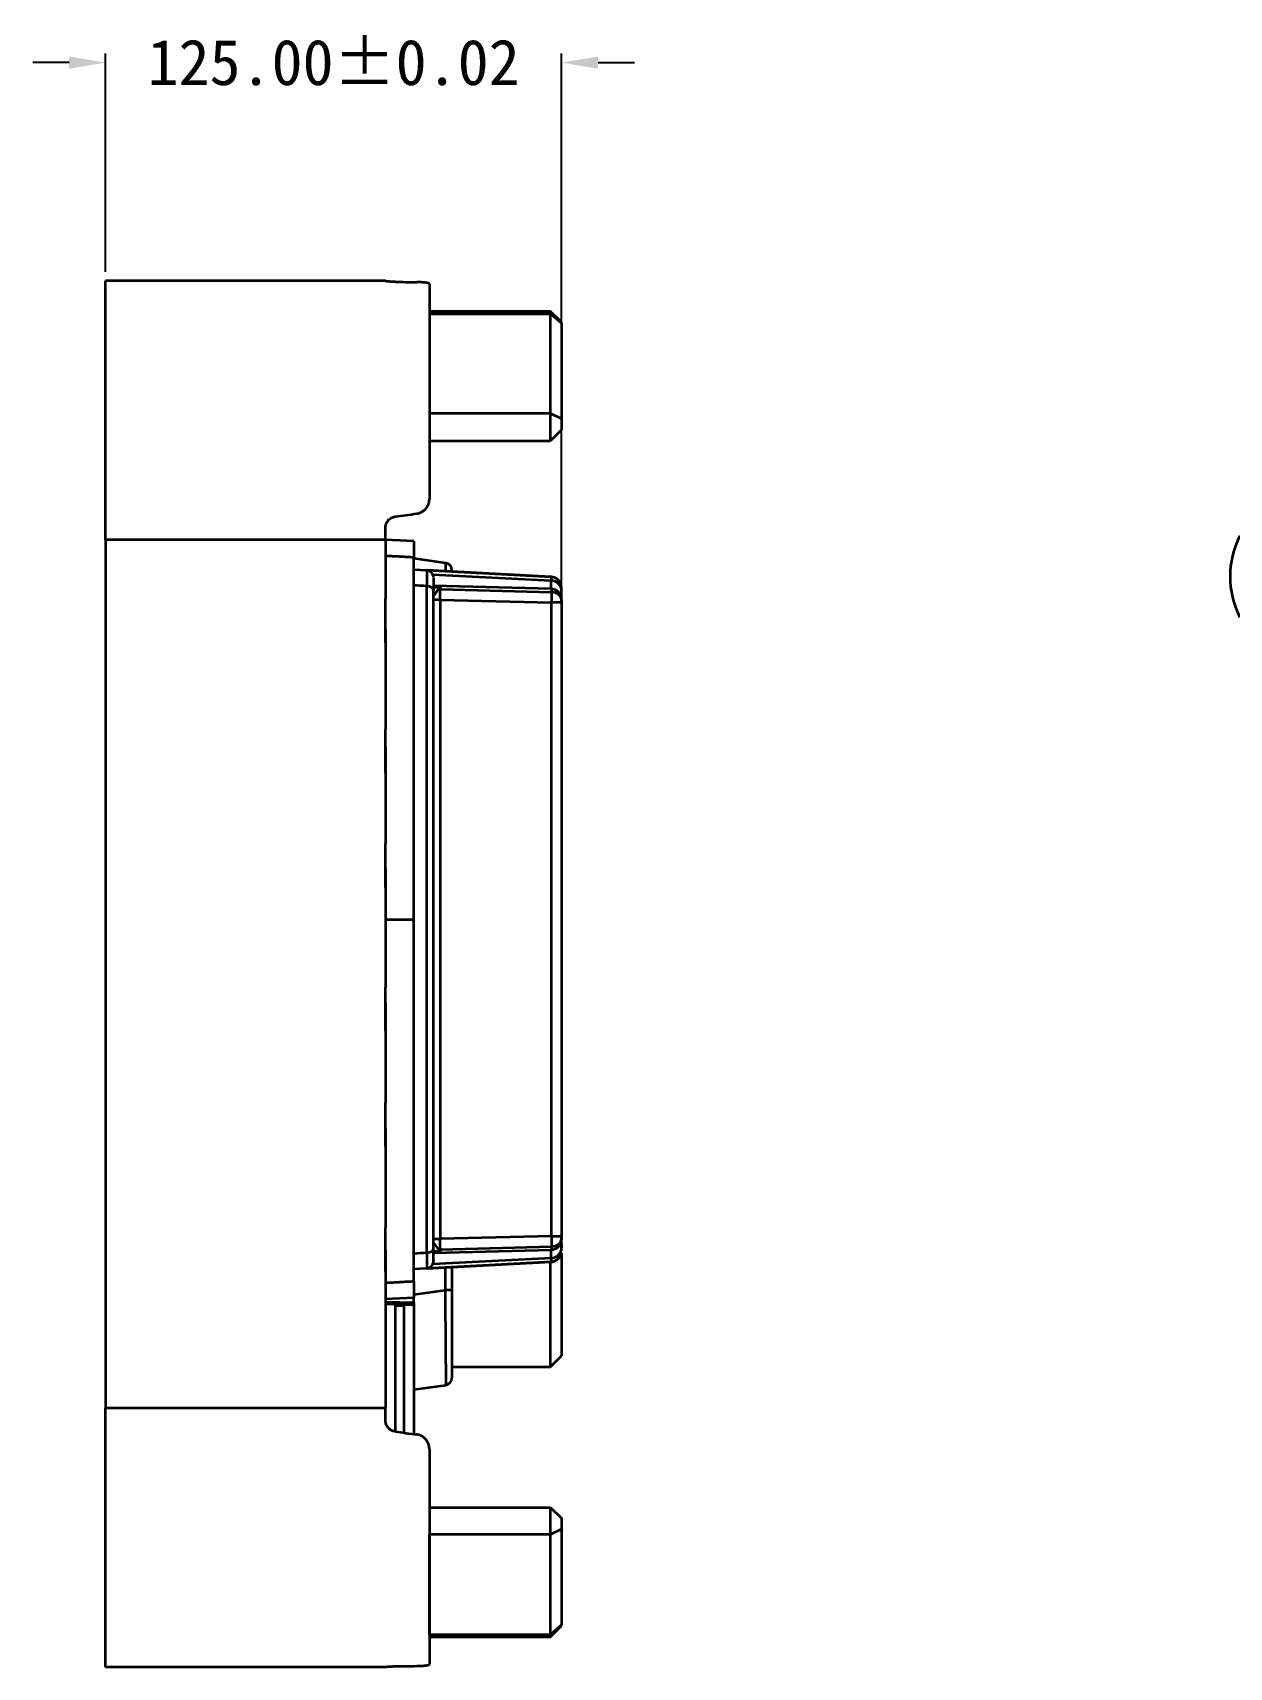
# Model space of a CAD drawing. Header units: millimetres. Extents: x 256 to 2096, y 1004 to 2403.
# Drawn here: x 1112.4 to 1440.5, y 1950.1 to 2398.1 of the extents above; entities that cross this region are included whole.
import ezdxf

# ---------------------------------------------------------------- set-up
doc = ezdxf.new("R2010")
doc.units = ezdxf.units.MM
doc.layers.add('1', color=7, linetype='Continuous', true_color=0xffffff)
doc.layers.add('8', color=7, linetype='Continuous', true_color=0xffffff)
doc.layers.add('dim', color=82, linetype='Continuous', lineweight=9)
doc.dimstyles.get("Standard").update_dxf_attribs({"dimscale": 5, "dimtxt": 0.18, "dimasz": 0.18, "dimexe": 0.18, "dimexo": 0.0625, "dimgap": 0.09, "dimtad": 0, "dimtoh": 1, "dimzin": 0, "dimdsep": 46, "dimtxsty": 'Standard', "dimcen": 0.09, "dimadec": 0, "dimazin": 0, "dimtfac": 1, "dimtofl": 0, "dimtmove": 0, "dimatfit": 3, "dimfxl": 0, "dimtolj": 1, "dimtzin": 0, "dimarcsym": 0})

# ---------------------------------------------------------------- blocks, each defined once
blk = doc.blocks.new('*D4')
at = {"layer": 'Defpoints', "color": 0, "lineweight": 18, "transparency": 16777216}
for p in [(1257.4, 2389.9), (1132.4, 2330.09), (1257.4, 2241.89)]:
    blk.add_point(p, dxfattribs=at)
at = {"layer": 'dim', "color": 0, "lineweight": -2, "transparency": 16777216}
for p, q in [((1132.4, 2332.59), (1132.4, 2392.4)), ((1257.4, 2244.39), (1257.4, 2392.4)), ((1122.4, 2389.9), (1112.4, 2389.9)), ((1267.4, 2389.9), (1277.4, 2389.9))]:
    blk.add_line(p, q, dxfattribs=at)
at = {"layer": 'dim', "color": 0, "lineweight": 18, "transparency": 16777216}
for points in [[(1122.4, 2391.57), (1122.4, 2388.23), (1132.4, 2389.9)], [(1267.4, 2391.57), (1267.4, 2388.23), (1257.4, 2389.9)]]:
    blk.add_solid(points, dxfattribs=at)
at = {"layer": 'dim', "color": 0, "lineweight": 18, "transparency": 16777216, "insert": (1194.9, 2389.9), "char_height": 12.5, "attachment_point": 5}
blk.add_mtext('\\A1;125.00\\M+5A1C00.02', dxfattribs=at)

msp = doc.modelspace()

# ---------------------------------------------------------------- linework, layer by layer
at = {"layer": '1', "color": 7, "linetype": 'Continuous', "lineweight": 35}
for p, q in [((1209.159, 2330.094), (1132.399, 2330.094)), ((1132.399, 2259.094), (1132.399, 2330.094)), ((1209.159, 2330.012), (1209.159, 2330.094)), ((1221.159, 2329.21), (1221.159, 2270.257)), ((1209.159, 2259.094), (1209.159, 2262.486)), ((1132.399, 2259.094), (1132.399, 2021.094)), ((1209.159, 2259.094), (1132.399, 2259.094)), ((1216.898, 2258.706), (1209.159, 2259.111)), ((1209.159, 2259.094), (1209.159, 2243.003)), ((1216.898, 2258.706), (1216.898, 2254.363)), ((1216.898, 2155.094), (1216.898, 2254.363)), ((1225.628, 2252.729), (1216.898, 2253.956)), ((1216.898, 2250.934), (1220.42, 2250.75)), ((1220.42, 2250.75), (1254.542, 2248.961)), ((1254.542, 2248.961), (1220.42, 2250.75)), ((1222.118, 2249.63), (1254.542, 2247.931)), ((1220.42, 2155.094), (1220.42, 2246.444)), ((1254.542, 2245.7), (1222.325, 2246.541)), ((1222.325, 2155.094), (1222.325, 2245.298)), ((1224.176, 2245.576), (1254.622, 2244.782)), ((1254.542, 2245.7), (1254.542, 2247.931)), ((1257.399, 2242.845), (1257.399, 2245.074)), ((1257.399, 2243.968), (1257.399, 2245.074)), ((1209.059, 2243.003), (1209.059, 2231.003)), ((1209.159, 2243.003), (1209.059, 2243.003)), ((1209.059, 2242.677), (1209.159, 2242.677)), ((1209.159, 2242.677), (1209.159, 2243.003)), ((1209.159, 2234.659), (1209.159, 2242.677)), ((1224.159, 2242.688), (1222.325, 2242.688)), ((1224.159, 2242.688), (1254.647, 2241.893)), ((1224.159, 2242.688), (1224.159, 2067.499)), ((1257.399, 2241.893), (1254.647, 2241.893)), ((1254.647, 2068.294), (1254.647, 2241.893)), ((1257.399, 2241.893), (1257.399, 2068.294)), ((1257.399, 2241.893), (1257.399, 2068.294)), ((1209.059, 2234.653), (1209.159, 2234.659)), ((1209.159, 2234.659), (1209.159, 2231.003)), ((1209.159, 2231.003), (1209.059, 2231.003)), ((1209.159, 2231.003), (1209.159, 2207.251)), ((1209.159, 2207.251), (1209.059, 2207.251)), ((1209.059, 2207.251), (1209.059, 2195.251)), ((1209.059, 2206.926), (1209.159, 2206.926)), ((1209.159, 2206.926), (1209.159, 2207.251)), ((1209.159, 2202.338), (1209.159, 2206.926)), ((1209.059, 2202.332), (1209.159, 2202.338)), ((1209.159, 2202.338), (1209.159, 2199.452)), ((1209.159, 2195.251), (1209.059, 2195.251)), ((1209.159, 2199.452), (1209.159, 2195.251)), ((1209.159, 2195.251), (1209.159, 2175.843)), ((1209.159, 2175.843), (1209.059, 2175.843)), ((1209.059, 2175.843), (1209.059, 2163.843)), ((1209.059, 2175.518), (1209.159, 2175.518)), ((1209.159, 2175.518), (1209.159, 2175.843)), ((1209.159, 2169.121), (1209.159, 2175.518)), ((1209.159, 2169.121), (1209.059, 2169.102)), ((1209.159, 2169.121), (1209.159, 2168.685)), ((1209.159, 2168.685), (1209.159, 2163.843)), ((1209.159, 2163.843), (1209.059, 2163.843)), ((1209.159, 2163.843), (1209.159, 2136.49)), ((1209.159, 2155.094), (1216.898, 2155.094)), ((1216.898, 2055.824), (1216.898, 2155.094)), ((1220.42, 2063.743), (1220.42, 2155.094)), ((1222.325, 2064.889), (1222.325, 2155.094)), ((1209.159, 2136.49), (1209.059, 2136.49)), ((1209.059, 2136.49), (1209.059, 2124.49)), ((1209.059, 2136.164), (1209.159, 2136.164)), ((1209.159, 2136.164), (1209.159, 2136.49)), ((1209.159, 2132.265), (1209.159, 2136.164)), ((1209.159, 2132.24), (1209.159, 2124.49)), ((1209.159, 2124.49), (1209.059, 2124.49)), ((1209.159, 2124.49), (1209.159, 2104.892)), ((1209.059, 2104.892), (1209.059, 2092.892)), ((1209.159, 2104.892), (1209.059, 2104.892)), ((1209.059, 2104.567), (1209.159, 2104.567)), ((1209.159, 2104.567), (1209.159, 2104.892)), ((1209.159, 2097.74), (1209.159, 2104.567)), ((1209.159, 2097.673), (1209.159, 2092.892)), ((1209.159, 2092.892), (1209.059, 2092.892)), ((1209.159, 2092.892), (1209.159, 2070.55)), ((1209.159, 2070.55), (1209.059, 2070.55)), ((1209.059, 2070.55), (1209.059, 2058.55)), ((1209.059, 2070.225), (1209.159, 2070.225)), ((1209.159, 2070.225), (1209.159, 2070.55)), ((1209.159, 2064.579), (1209.159, 2070.225)), ((1222.325, 2067.499), (1224.159, 2067.499)), ((1254.647, 2068.294), (1224.159, 2067.499)), ((1224.176, 2064.611), (1254.622, 2065.405)), ((1254.647, 2068.294), (1257.399, 2068.294)), ((1257.399, 2065.113), (1257.399, 2067.342)), ((1257.399, 2066.219), (1257.399, 2065.113)), ((1209.159, 2064.579), (1209.064, 2064.572)), ((1209.159, 2064.579), (1209.159, 2060.162)), ((1254.542, 2061.226), (1220.42, 2059.438)), ((1220.42, 2059.438), (1254.542, 2061.226)), ((1254.542, 2062.256), (1222.118, 2060.557)), ((1222.295, 2063.646), (1254.542, 2064.487)), ((1254.542, 2062.256), (1254.542, 2064.487)), ((1209.159, 2058.55), (1209.059, 2058.55)), ((1209.159, 2060.162), (1209.159, 2058.55)), ((1209.159, 2058.55), (1209.159, 2021.094)), ((1220.42, 2059.438), (1216.898, 2059.253)), ((1225.454, 2059.702), (1225.454, 2053.498)), ((1227.35, 2059.801), (1227.35, 2053.498)), ((1227.35, 2059.801), (1227.35, 2053.498)), ((1216.898, 2055.824), (1216.898, 2051.482)), ((1216.898, 2052.296), (1225.454, 2053.498)), ((1227.35, 2053.498), (1225.454, 2053.498)), ((1209.159, 2051.076), (1216.898, 2051.482)), ((1216.898, 2049.987), (1209.159, 2050.179)), ((1209.159, 2049.674), (1211.898, 2049.603)), ((1214.159, 2049.543), (1211.898, 2049.603)), ((1211.898, 2049.214), (1211.898, 2049.603)), ((1211.898, 2014.709), (1211.898, 2049.214)), ((1214.159, 2049.543), (1216.898, 2049.472)), ((1214.159, 2049.543), (1214.159, 2049.329)), ((1214.159, 2049.329), (1214.159, 2014.391)), ((1216.898, 2049.987), (1216.898, 2051.482)), ((1216.898, 2049.472), (1216.898, 2014.006)), ((1216.898, 2049.472), (1216.898, 2014.006)), ((1216.898, 2026.232), (1225.628, 2027.459)), ((1132.399, 1950.094), (1132.399, 2021.094)), ((1209.159, 2021.094), (1132.399, 2021.094)), ((1209.159, 2017.701), (1209.159, 2021.094)), ((1221.159, 2009.93), (1221.159, 1950.977)), ((1209.159, 1950.094), (1132.399, 1950.094)), ((1209.159, 1950.094), (1209.159, 1950.175))]:
    msp.add_line(p, q, dxfattribs=at)
for centre, radius, start, end in [((1220.315, 2248.742), 2.01, 0, 87), ((1225.35, 2250.748), 2, 0, 82), ((1254.384, 2245.95), 3.015, 82.39994, 87.00006), ((1254.384, 2245.95), 3.015, 26.42898, 38.82106), ((1254.384, 2245.95), 3.015, 10.48487, 13.07177), ((1220.315, 2061.445), 2.01, 273, 0), ((1254.384, 2064.237), 3.015, 272.99994, 286.45641), ((1254.384, 2064.237), 3.015, 338.52594, 349.49609), ((1225.35, 2029.439), 2, 278, 0)]:
    msp.add_arc(centre, radius, start, end, dxfattribs=at)
for centre, major_axis, ratio, start_param, end_param in [((1220.315, 2245.298), (2.01, 0), 0.5709982, 0, 1.5184364), ((1254.384, 2245.075), (3.015, 0), 0.9486833, 0, 1.5184376), ((1254.384, 2242.844), (-3.015, 0), 0.9486833, 3.1415966, 4.6600291), ((1254.384, 2242.615), (3.015, 0), 0.7207592, 5.9443754, 7.7749256), ((1254.384, 2067.343), (3.015, 0), 0.9486833, 4.7647489, 6.2831814), ((1254.384, 2067.572), (3.015, 0), 0.7207592, 4.791445, 6.6219893), ((1220.315, 2064.889), (-2.01, 0), 0.5709982, 1.6231562, 3.1415927), ((1254.384, 2065.112), (-3.015, 0), 0.9486833, 1.6231551, 3.1415925)]:
    msp.add_ellipse(centre, major_axis=major_axis, ratio=ratio, start_param=start_param, end_param=end_param, dxfattribs=at)
for points, knots in [([(1211.742, 2329.808), (1211.563, 2329.81), (1211.389, 2329.814), (1211.135, 2329.821), (1211.052, 2329.824), (1210.928, 2329.829), (1210.888, 2329.83), (1210.807, 2329.834), (1210.766, 2329.835), (1210.569, 2329.845), (1210.42, 2329.853), (1210.212, 2329.866), (1210.145, 2329.871), (1210.048, 2329.878), (1210.016, 2329.881), (1209.954, 2329.886), (1209.924, 2329.888), (1209.777, 2329.901), (1209.673, 2329.912), (1209.536, 2329.928), (1209.494, 2329.933), (1209.435, 2329.941), (1209.417, 2329.944), (1209.381, 2329.949), (1209.365, 2329.952), (1209.287, 2329.965), (1209.239, 2329.975), (1209.191, 2329.99), (1209.179, 2329.994), (1209.167, 2330.001), (1209.164, 2330.004), (1209.16, 2330.008), (1209.159, 2330.01), (1209.159, 2330.012)], [0, 0, 0, 0, 0.125, 0.125, 0.1875, 0.1875, 0.21875, 0.21875, 0.25, 0.25, 0.375, 0.375, 0.4375, 0.4375, 0.46875, 0.46875, 0.5, 0.5, 0.625, 0.625, 0.6875, 0.6875, 0.71875, 0.71875, 0.75, 0.75, 0.875, 0.875, 0.9375, 0.9375, 0.96875, 0.96875, 1, 1, 1, 1]), ([(1221.159, 2329.21), (1221.159, 2329.229), (1221.148, 2329.267), (1221.101, 2329.32), (1221.049, 2329.353), (1221.002, 2329.378), (1220.977, 2329.39), (1220.949, 2329.402), (1220.929, 2329.41), (1220.919, 2329.414), (1220.867, 2329.434), (1220.774, 2329.464), (1220.607, 2329.505), (1220.477, 2329.53), (1220.373, 2329.548), (1220.337, 2329.554), (1220.281, 2329.563), (1220.262, 2329.566), (1220.224, 2329.572), (1220.127, 2329.586), (1219.942, 2329.609), (1219.675, 2329.636), (1219.483, 2329.652), (1219.358, 2329.661), (1219.333, 2329.663), (1219.282, 2329.667), (1219.256, 2329.669), (1219.179, 2329.674), (1219.127, 2329.677), (1218.969, 2329.686), (1218.754, 2329.697), (1218.42, 2329.711), (1218.19, 2329.718), (1218.013, 2329.722), (1217.954, 2329.723), (1217.835, 2329.725), (1217.776, 2329.726), (1217.716, 2329.727)], [0, 0, 0, 0, 0.0625, 0.125, 0.1875, 0.1875, 0.21875, 0.234375, 0.234375, 0.25, 0.25, 0.3125, 0.375, 0.4375, 0.4375, 0.46875, 0.46875, 0.484375, 0.484375, 0.5, 0.5625, 0.625, 0.6875, 0.6875, 0.703125, 0.703125, 0.71875, 0.71875, 0.75, 0.75, 0.8125, 0.875, 0.9375, 0.9375, 0.96875, 0.96875, 1, 1, 1, 1]), ([(1217.716, 2266.296), (1217.835, 2266.313), (1217.954, 2266.335), (1218.186, 2266.39), (1218.416, 2266.454), (1218.639, 2266.539), (1218.804, 2266.611), (1218.858, 2266.636), (1218.967, 2266.688), (1219.02, 2266.716), (1219.179, 2266.802), (1219.383, 2266.926), (1219.671, 2267.138), (1219.85, 2267.295), (1219.979, 2267.42), (1220.022, 2267.463), (1220.105, 2267.55), (1220.145, 2267.595), (1220.262, 2267.73), (1220.41, 2267.917), (1220.605, 2268.215), (1220.717, 2268.425), (1220.794, 2268.587), (1220.819, 2268.642), (1220.865, 2268.752), (1220.887, 2268.807), (1220.95, 2268.974), (1221.022, 2269.199), (1221.1, 2269.545), (1221.132, 2269.78), (1221.154, 2270.019), (1221.159, 2270.138), (1221.159, 2270.257)], [0, 0, 0, 0, 0.0625, 0.0625, 0.125, 0.1875, 0.1875, 0.21875, 0.21875, 0.25, 0.25, 0.3125, 0.375, 0.4375, 0.4375, 0.46875, 0.46875, 0.5, 0.5, 0.5625, 0.625, 0.6875, 0.6875, 0.71875, 0.71875, 0.75, 0.75, 0.8125, 0.875, 0.9375, 0.9375, 1, 1, 1, 1]), ([(1209.159, 2262.486), (1209.159, 2262.666), (1209.175, 2262.844), (1209.223, 2263.107), (1209.242, 2263.194), (1209.278, 2263.323), (1209.291, 2263.366), (1209.318, 2263.451), (1209.333, 2263.494), (1209.412, 2263.705), (1209.489, 2263.865), (1209.625, 2264.095), (1209.674, 2264.169), (1209.753, 2264.278), (1209.78, 2264.314), (1209.822, 2264.367), (1209.836, 2264.384), (1209.865, 2264.419), (1209.879, 2264.436), (1210.012, 2264.588), (1210.14, 2264.712), (1210.348, 2264.879), (1210.42, 2264.932), (1210.514, 2264.995), (1210.533, 2265.007), (1210.571, 2265.031), (1210.59, 2265.043), (1210.648, 2265.078), (1210.687, 2265.1), (1210.884, 2265.207), (1211.047, 2265.278), (1211.301, 2265.362), (1211.387, 2265.386), (1211.519, 2265.417), (1211.563, 2265.426), (1211.652, 2265.443), (1211.697, 2265.45), (1211.742, 2265.457)], [0, 0, 0, 0, 0.125, 0.125, 0.1875, 0.1875, 0.21875, 0.21875, 0.25, 0.25, 0.375, 0.375, 0.4375, 0.4375, 0.46875, 0.46875, 0.484375, 0.484375, 0.5, 0.5, 0.625, 0.625, 0.6875, 0.6875, 0.703125, 0.703125, 0.71875, 0.71875, 0.75, 0.75, 0.875, 0.875, 0.9375, 0.9375, 0.96875, 0.96875, 1, 1, 1, 1]), ([(1209.159, 2254.778), (1209.256, 2254.773), (1209.493, 2254.76), (1209.913, 2254.738), (1210.46, 2254.709), (1211.076, 2254.676), (1211.723, 2254.642), (1212.368, 2254.607), (1213.158, 2254.565), (1214.064, 2254.516), (1215.061, 2254.462), (1215.999, 2254.412), (1216.604, 2254.379), (1216.898, 2254.363)], [0, 0, 0, 0, 0.0376422, 0.0918533, 0.1626335, 0.2499826, 0.3303812, 0.4137131, 0.4999785, 0.6363614, 0.7651593, 0.8863722, 1, 1, 1, 1]), ([(1222.199, 2249.375), (1222.127, 2249.565), (1221.937, 2249.909), (1221.504, 2250.329), (1220.98, 2250.595), (1220.612, 2250.666), (1220.425, 2250.677)], [0, 0, 0, 0, 0.2547137, 0.5135171, 0.7651293, 1, 1, 1, 1]), ([(1225.647, 2250.555), (1225.647, 2250.562), (1225.647, 2250.569), (1225.648, 2250.858), (1225.648, 2251.114), (1225.648, 2251.57), (1225.647, 2251.771), (1225.645, 2252.117), (1225.644, 2252.262), (1225.64, 2252.494), (1225.638, 2252.581), (1225.633, 2252.699), (1225.631, 2252.728), (1225.628, 2252.729)], [0, 0, 0, 0, 0.0050245, 0.0050245, 0.2040196, 0.2040196, 0.4030147, 0.4030147, 0.6020098, 0.6020098, 0.8010049, 0.8010049, 1, 1, 1, 1]), ([(1222.303, 2246.054), (1222.324, 2246.058), (1222.383, 2246.067), (1222.48, 2246.083), (1222.595, 2246.102), (1222.705, 2246.12), (1222.808, 2246.137), (1222.903, 2246.153), (1222.999, 2246.168), (1223.096, 2246.184), (1223.193, 2246.2), (1223.292, 2246.216), (1223.391, 2246.232), (1223.491, 2246.248), (1223.592, 2246.264), (1223.694, 2246.28), (1223.797, 2246.297), (1223.901, 2246.313), (1224.005, 2246.329), (1224.11, 2246.346), (1224.181, 2246.357), (1224.216, 2246.362)], [0, 0, 0, 0, 0.0359717, 0.0975483, 0.1604054, 0.2245645, 0.2750316, 0.3256566, 0.3764434, 0.4273962, 0.478519, 0.5298159, 0.581291, 0.6329484, 0.6847922, 0.7368265, 0.7890554, 0.8414831, 0.8941137, 0.9469513, 1, 1, 1, 1]), ([(1222.325, 2248.587), (1222.325, 2248.562), (1222.325, 2248.395), (1222.325, 2247.888), (1222.325, 2246.794), (1222.325, 2245.837), (1222.325, 2245.298)], [0, 0, 0, 0, 0.0612712, 0.3741808, 0.6870904, 1, 1, 1, 1]), ([(1222.327, 2243.736), (1222.342, 2243.78), (1222.413, 2243.872), (1222.581, 2244.088), (1222.647, 2244.173), (1222.759, 2244.322), (1222.798, 2244.375), (1222.881, 2244.488), (1222.924, 2244.547), (1223.013, 2244.675), (1223.059, 2244.742), (1223.152, 2244.883), (1223.2, 2244.957), (1223.347, 2245.183), (1223.448, 2245.341), (1223.658, 2245.656), (1223.766, 2245.812), (1223.988, 2246.106), (1224.101, 2246.243), (1224.216, 2246.362)], [0, 0, 0, 0, 0.25, 0.25, 0.375, 0.375, 0.4375, 0.4375, 0.5, 0.5, 0.5625, 0.5625, 0.625, 0.625, 0.75, 0.75, 0.875, 0.875, 1, 1, 1, 1]), ([(1257.208, 2246.993), (1257.099, 2247.278), (1256.812, 2247.797), (1256.16, 2248.427), (1255.374, 2248.824), (1254.823, 2248.929), (1254.543, 2248.945)], [0, 0, 0, 0, 0.2548628, 0.5136923, 0.7652375, 1, 1, 1, 1]), ([(1222.327, 2066.451), (1222.328, 2066.45), (1222.328, 2066.448), (1222.33, 2066.444), (1222.331, 2066.44), (1222.333, 2066.437), (1222.335, 2066.432), (1222.336, 2066.428), (1222.339, 2066.424), (1222.341, 2066.419), (1222.343, 2066.414), (1222.346, 2066.409), (1222.349, 2066.404), (1222.352, 2066.398), (1222.355, 2066.393), (1222.358, 2066.387), (1222.362, 2066.381), (1222.366, 2066.375), (1222.37, 2066.368), (1222.374, 2066.362), (1222.378, 2066.355), (1222.382, 2066.348), (1222.387, 2066.341), (1222.391, 2066.334), (1222.396, 2066.326), (1222.401, 2066.319), (1222.406, 2066.311), (1222.412, 2066.303), (1222.417, 2066.295), (1222.423, 2066.287), (1222.428, 2066.278), (1222.434, 2066.27), (1222.44, 2066.261), (1222.447, 2066.252), (1222.453, 2066.243), (1222.46, 2066.234), (1222.466, 2066.224), (1222.473, 2066.215), (1222.48, 2066.205), (1222.487, 2066.196), (1222.494, 2066.186), (1222.501, 2066.176), (1222.509, 2066.165), (1222.516, 2066.155), (1222.524, 2066.145), (1222.532, 2066.134), (1222.54, 2066.123), (1222.548, 2066.112), (1222.556, 2066.101), (1222.564, 2066.09), (1222.573, 2066.079), (1222.581, 2066.068), (1222.59, 2066.056), (1222.599, 2066.044), (1222.608, 2066.033), (1222.617, 2066.021), (1222.626, 2066.009), (1222.635, 2065.996), (1222.644, 2065.984), (1222.653, 2065.972), (1222.663, 2065.959), (1222.672, 2065.947), (1222.682, 2065.934), (1222.691, 2065.921), (1222.701, 2065.908), (1222.711, 2065.895), (1222.721, 2065.882), (1222.731, 2065.868), (1222.741, 2065.855), (1222.751, 2065.841), (1222.761, 2065.828), (1222.772, 2065.814), (1222.782, 2065.8), (1222.792, 2065.786), (1222.803, 2065.772), (1222.813, 2065.757), (1222.824, 2065.743), (1222.834, 2065.729), (1222.845, 2065.714), (1222.856, 2065.699), (1222.867, 2065.685), (1222.877, 2065.67), (1222.888, 2065.655), (1222.899, 2065.64), (1222.91, 2065.625), (1222.921, 2065.609), (1222.932, 2065.594), (1222.943, 2065.579), (1222.954, 2065.563), (1222.965, 2065.547), (1222.976, 2065.532), (1222.987, 2065.516), (1222.998, 2065.5), (1223.01, 2065.484), (1223.021, 2065.468), (1223.032, 2065.452), (1223.043, 2065.435), (1223.056, 2065.417), (1223.071, 2065.395), (1223.087, 2065.371), (1223.104, 2065.347), (1223.12, 2065.321), (1223.138, 2065.296), (1223.155, 2065.27), (1223.172, 2065.244), (1223.19, 2065.217), (1223.208, 2065.19), (1223.226, 2065.162), (1223.245, 2065.134), (1223.264, 2065.106), (1223.283, 2065.077), (1223.302, 2065.048), (1223.321, 2065.018), (1223.341, 2064.989), (1223.361, 2064.959), (1223.381, 2064.928), (1223.401, 2064.898), (1223.422, 2064.867), (1223.443, 2064.836), (1223.464, 2064.805), (1223.485, 2064.773), (1223.507, 2064.741), (1223.528, 2064.709), (1223.55, 2064.677), (1223.572, 2064.645), (1223.595, 2064.613), (1223.617, 2064.58), (1223.64, 2064.548), (1223.663, 2064.515), (1223.686, 2064.483), (1223.71, 2064.45), (1223.733, 2064.417), (1223.757, 2064.384), (1223.781, 2064.352), (1223.806, 2064.319), (1223.83, 2064.287), (1223.855, 2064.254), (1223.879, 2064.222), (1223.904, 2064.19), (1223.929, 2064.158), (1223.955, 2064.126), (1223.98, 2064.094), (1224.006, 2064.063), (1224.032, 2064.032), (1224.058, 2064.001), (1224.084, 2063.97), (1224.11, 2063.94), (1224.136, 2063.911), (1224.163, 2063.882), (1224.19, 2063.853), (1224.207, 2063.834), (1224.216, 2063.825)], [0, 0, 0, 0, 0.0037347, 0.0074845, 0.0112495, 0.0150298, 0.0188255, 0.0226367, 0.0264636, 0.0303062, 0.0341645, 0.0380387, 0.0419287, 0.0458347, 0.0497566, 0.0536944, 0.0576483, 0.0616182, 0.065604, 0.0696059, 0.0736237, 0.0776575, 0.0817072, 0.0857728, 0.0898543, 0.0939516, 0.0980648, 0.1021937, 0.1063383, 0.1104986, 0.1146744, 0.1188658, 0.1230727, 0.127295, 0.1315327, 0.1357857, 0.1400539, 0.1443373, 0.1486358, 0.1529493, 0.1572778, 0.1616213, 0.1659795, 0.1703526, 0.1747403, 0.1791427, 0.1835597, 0.1879912, 0.1924373, 0.1968977, 0.2013725, 0.2058615, 0.2103649, 0.2148825, 0.2194142, 0.22396, 0.2285199, 0.2330939, 0.2376819, 0.2422838, 0.2468997, 0.2515295, 0.2561732, 0.2608308, 0.2655023, 0.2701876, 0.2748867, 0.2795997, 0.2843266, 0.2890672, 0.2938217, 0.2985901, 0.3033723, 0.3081685, 0.3129785, 0.3178025, 0.3226404, 0.3274923, 0.3323582, 0.3372383, 0.3421324, 0.3470407, 0.3519632, 0.3568999, 0.361851, 0.3668165, 0.3717964, 0.3767909, 0.3817999, 0.3868237, 0.3918622, 0.3969155, 0.4019837, 0.407067, 0.4121654, 0.4172789, 0.4224078, 0.4275521, 0.4349488, 0.4424776, 0.4501382, 0.4579302, 0.4658532, 0.4739069, 0.4820909, 0.4904049, 0.4988487, 0.5074218, 0.516124, 0.524955, 0.5339146, 0.5430025, 0.5522185, 0.5615624, 0.5710342, 0.5806337, 0.5903607, 0.6002154, 0.6101976, 0.6203074, 0.6305448, 0.6409101, 0.6514034, 0.6620248, 0.6727747, 0.6836534, 0.6946614, 0.7057989, 0.7170666, 0.7284651, 0.7399949, 0.7516569, 0.7634518, 0.7753805, 0.787444, 0.7996433, 0.8119797, 0.8244543, 0.8370686, 0.849824, 0.8627221, 0.8757647, 0.8889535, 0.9022905, 0.915778, 0.9294181, 0.9432133, 0.9571663, 0.9712797, 0.9855565, 1, 1, 1, 1]), ([(1224.216, 2063.825), (1224.198, 2063.828), (1224.161, 2063.834), (1224.107, 2063.842), (1224.052, 2063.851), (1223.998, 2063.859), (1223.944, 2063.867), (1223.89, 2063.876), (1223.837, 2063.884), (1223.783, 2063.893), (1223.73, 2063.901), (1223.677, 2063.91), (1223.624, 2063.918), (1223.572, 2063.926), (1223.52, 2063.935), (1223.468, 2063.943), (1223.416, 2063.951), (1223.365, 2063.96), (1223.313, 2063.968), (1223.262, 2063.976), (1223.211, 2063.984), (1223.161, 2063.993), (1223.11, 2064.001), (1223.06, 2064.009), (1223.01, 2064.017), (1222.96, 2064.025), (1222.911, 2064.033), (1222.861, 2064.041), (1222.812, 2064.049), (1222.763, 2064.057), (1222.691, 2064.069), (1222.596, 2064.084), (1222.481, 2064.103), (1222.373, 2064.121), (1222.304, 2064.133), (1222.272, 2064.138)], [0, 0, 0, 0, 0.0269722, 0.0538888, 0.0807504, 0.1075576, 0.1343109, 0.1610109, 0.1876581, 0.2142531, 0.2407964, 0.2672887, 0.2937304, 0.3201222, 0.3464646, 0.3727581, 0.3990033, 0.4252008, 0.4513512, 0.4774549, 0.5035125, 0.5295247, 0.5554919, 0.5814147, 0.6072937, 0.6331294, 0.6589224, 0.6846732, 0.7103823, 0.7360504, 0.761678, 0.8247167, 0.8864796, 0.9469877, 1, 1, 1, 1]), ([(1254.543, 2061.242), (1254.823, 2061.258), (1255.374, 2061.363), (1256.16, 2061.761), (1256.812, 2062.39), (1257.099, 2062.909), (1257.208, 2063.194)], [0, 0, 0, 0, 0.2347625, 0.4863077, 0.7451372, 1, 1, 1, 1]), ([(1220.425, 2059.51), (1220.612, 2059.522), (1220.98, 2059.593), (1221.504, 2059.859), (1221.937, 2060.278), (1222.127, 2060.623), (1222.199, 2060.812)], [0, 0, 0, 0, 0.2348704, 0.4864824, 0.7452859, 1, 1, 1, 1]), ([(1216.898, 2055.824), (1216.291, 2055.791), (1215.001, 2055.722), (1213.38, 2055.634), (1212.053, 2055.563), (1211, 2055.507), (1210.041, 2055.456), (1209.396, 2055.422), (1209.159, 2055.409)], [0, 0, 0, 0, 0.2352132, 0.5000215, 0.6282855, 0.7500173, 0.9081761, 1, 1, 1, 1]), ([(1225.454, 2053.498), (1225.464, 2052.552), (1225.474, 2051.61), (1225.492, 2049.749), (1225.501, 2048.829), (1225.518, 2047.022), (1225.526, 2046.136), (1225.542, 2044.405), (1225.549, 2043.561), (1225.563, 2041.921), (1225.569, 2041.126), (1225.582, 2039.592), (1225.587, 2038.853), (1225.598, 2037.437), (1225.603, 2036.759), (1225.612, 2035.472), (1225.616, 2034.861), (1225.623, 2033.71), (1225.626, 2033.169), (1225.632, 2032.161), (1225.634, 2031.693), (1225.638, 2030.831), (1225.64, 2030.437), (1225.642, 2029.723), (1225.643, 2029.404), (1225.644, 2028.839), (1225.644, 2028.593), (1225.643, 2028.175), (1225.642, 2028.002), (1225.639, 2027.728), (1225.638, 2027.627), (1225.633, 2027.492), (1225.631, 2027.459), (1225.628, 2027.459)], [0, 0, 0, 0, 0.0625, 0.0625, 0.125, 0.125, 0.1875, 0.1875, 0.25, 0.25, 0.3125, 0.3125, 0.375, 0.375, 0.4375, 0.4375, 0.5, 0.5, 0.5625, 0.5625, 0.625, 0.625, 0.6875, 0.6875, 0.75, 0.75, 0.8125, 0.8125, 0.875, 0.875, 0.9375, 0.9375, 1, 1, 1, 1]), ([(1211.742, 2014.731), (1211.563, 2014.756), (1211.389, 2014.797), (1211.135, 2014.88), (1211.052, 2014.912), (1210.928, 2014.965), (1210.888, 2014.984), (1210.807, 2015.023), (1210.766, 2015.044), (1210.569, 2015.151), (1210.42, 2015.25), (1210.212, 2015.417), (1210.145, 2015.476), (1210.048, 2015.569), (1210.016, 2015.601), (1209.954, 2015.667), (1209.924, 2015.7), (1209.777, 2015.869), (1209.673, 2016.013), (1209.536, 2016.243), (1209.494, 2016.322), (1209.435, 2016.443), (1209.417, 2016.484), (1209.381, 2016.567), (1209.365, 2016.609), (1209.287, 2016.818), (1209.239, 2016.989), (1209.191, 2017.253), (1209.179, 2017.341), (1209.167, 2017.476), (1209.164, 2017.521), (1209.16, 2017.611), (1209.159, 2017.656), (1209.159, 2017.701)], [0, 0, 0, 0, 0.125, 0.125, 0.1875, 0.1875, 0.21875, 0.21875, 0.25, 0.25, 0.375, 0.375, 0.4375, 0.4375, 0.46875, 0.46875, 0.5, 0.5, 0.625, 0.625, 0.6875, 0.6875, 0.71875, 0.71875, 0.75, 0.75, 0.875, 0.875, 0.9375, 0.9375, 0.96875, 0.96875, 1, 1, 1, 1]), ([(1221.159, 2009.93), (1221.159, 2010.049), (1221.148, 2010.287), (1221.101, 2010.637), (1221.049, 2010.868), (1221.002, 2011.04), (1220.977, 2011.125), (1220.949, 2011.21), (1220.929, 2011.267), (1220.919, 2011.295), (1220.867, 2011.435), (1220.774, 2011.654), (1220.607, 2011.968), (1220.477, 2012.167), (1220.373, 2012.312), (1220.337, 2012.36), (1220.281, 2012.431), (1220.262, 2012.455), (1220.224, 2012.501), (1220.127, 2012.615), (1219.942, 2012.81), (1219.675, 2013.046), (1219.483, 2013.188), (1219.358, 2013.271), (1219.333, 2013.288), (1219.282, 2013.32), (1219.256, 2013.336), (1219.179, 2013.383), (1219.127, 2013.413), (1218.969, 2013.499), (1218.754, 2013.604), (1218.42, 2013.732), (1218.19, 2013.797), (1218.013, 2013.838), (1217.954, 2013.851), (1217.835, 2013.873), (1217.776, 2013.883), (1217.716, 2013.891)], [0, 0, 0, 0, 0.0625, 0.125, 0.1875, 0.1875, 0.21875, 0.234375, 0.234375, 0.25, 0.25, 0.3125, 0.375, 0.4375, 0.4375, 0.46875, 0.46875, 0.484375, 0.484375, 0.5, 0.5625, 0.625, 0.6875, 0.6875, 0.703125, 0.703125, 0.71875, 0.71875, 0.75, 0.75, 0.8125, 0.875, 0.9375, 0.9375, 0.96875, 0.96875, 1, 1, 1, 1]), ([(1209.159, 1950.175), (1209.159, 1950.183), (1209.175, 1950.192), (1209.223, 1950.207), (1209.242, 1950.212), (1209.278, 1950.22), (1209.291, 1950.222), (1209.318, 1950.227), (1209.333, 1950.23), (1209.412, 1950.243), (1209.489, 1950.254), (1209.625, 1950.27), (1209.674, 1950.275), (1209.753, 1950.283), (1209.78, 1950.286), (1209.822, 1950.29), (1209.836, 1950.291), (1209.865, 1950.294), (1209.879, 1950.295), (1210.012, 1950.306), (1210.14, 1950.316), (1210.348, 1950.33), (1210.42, 1950.334), (1210.514, 1950.339), (1210.533, 1950.34), (1210.571, 1950.342), (1210.59, 1950.343), (1210.648, 1950.346), (1210.687, 1950.348), (1210.884, 1950.357), (1211.047, 1950.363), (1211.301, 1950.371), (1211.387, 1950.373), (1211.519, 1950.376), (1211.563, 1950.377), (1211.652, 1950.378), (1211.697, 1950.379), (1211.742, 1950.379)], [0, 0, 0, 0, 0.125, 0.125, 0.1875, 0.1875, 0.21875, 0.21875, 0.25, 0.25, 0.375, 0.375, 0.4375, 0.4375, 0.46875, 0.46875, 0.484375, 0.484375, 0.5, 0.5, 0.625, 0.625, 0.6875, 0.6875, 0.703125, 0.703125, 0.71875, 0.71875, 0.75, 0.75, 0.875, 0.875, 0.9375, 0.9375, 0.96875, 0.96875, 1, 1, 1, 1]), ([(1217.716, 1950.46), (1217.835, 1950.462), (1217.954, 1950.464), (1218.186, 1950.469), (1218.416, 1950.476), (1218.639, 1950.485), (1218.804, 1950.493), (1218.858, 1950.495), (1218.967, 1950.501), (1219.02, 1950.504), (1219.179, 1950.513), (1219.383, 1950.527), (1219.671, 1950.551), (1219.85, 1950.569), (1219.979, 1950.583), (1220.022, 1950.589), (1220.105, 1950.599), (1220.145, 1950.604), (1220.262, 1950.621), (1220.41, 1950.644), (1220.605, 1950.682), (1220.717, 1950.709), (1220.794, 1950.731), (1220.819, 1950.738), (1220.865, 1950.754), (1220.887, 1950.761), (1220.95, 1950.784), (1221.022, 1950.816), (1221.1, 1950.867), (1221.132, 1950.902), (1221.154, 1950.939), (1221.159, 1950.958), (1221.159, 1950.977)], [0, 0, 0, 0, 0.0625, 0.0625, 0.125, 0.1875, 0.1875, 0.21875, 0.21875, 0.25, 0.25, 0.3125, 0.375, 0.4375, 0.4375, 0.46875, 0.46875, 0.5, 0.5, 0.5625, 0.625, 0.6875, 0.6875, 0.71875, 0.71875, 0.75, 0.75, 0.8125, 0.875, 0.9375, 0.9375, 1, 1, 1, 1])]:
    msp.add_open_spline(points, degree=3, knots=knots, dxfattribs=at)
for points, degree in [([(1211.742, 2329.808), (1213.733, 2329.783), (1215.724, 2329.756), (1217.716, 2329.727)], 3), ([(1211.742, 2265.457), (1213.733, 2265.736), (1215.724, 2266.016), (1217.716, 2266.296)], 3), ([(1222.295, 2249.085), (1222.032, 2249.528)], 1), ([(1227.35, 2250.486), (1227.35, 2250.651), (1227.35, 2250.748), (1227.35, 2250.748)], 3), ([(1220.42, 2246.444), (1219.246, 2246.507), (1218.072, 2246.571), (1216.898, 2246.634)], 3), ([(1224.216, 2246.362), (1223.577, 2246.383), (1222.947, 2246.405), (1222.325, 2246.426)], 3), ([(1224.159, 2242.688), (1224.139, 2244.267), (1224.162, 2245.731), (1224.216, 2246.362)], 3), ([(1257.354, 2246.47), (1256.954, 2247.468)], 1), ([(1257.354, 2245.557), (1257.352, 2246.426)], 1), ([(1257.399, 2245.074), (1257.399, 2245.553), (1257.399, 2245.839), (1257.399, 2245.924)], 3), ([(1257.399, 2242.845), (1257.399, 2242.798), (1257.399, 2242.666), (1257.399, 2242.306), (1257.399, 2242.039), (1257.399, 2241.893)], 3), ([(1209.059, 2199.457), (1209.092, 2199.456), (1209.126, 2199.454), (1209.159, 2199.452)], 3), ([(1209.059, 2168.67), (1209.092, 2168.675), (1209.126, 2168.68), (1209.159, 2168.685)], 3), ([(1209.059, 2132.258), (1209.076, 2132.26), (1209.109, 2132.262), (1209.142, 2132.264), (1209.159, 2132.265)], 3), ([(1209.059, 2097.732), (1209.076, 2097.734), (1209.109, 2097.736), (1209.142, 2097.739), (1209.159, 2097.74)], 3), ([(1257.399, 2068.294), (1257.399, 2068.148), (1257.399, 2067.881), (1257.399, 2067.521), (1257.399, 2067.389), (1257.399, 2067.342)], 3), ([(1216.898, 2063.553), (1218.072, 2063.617), (1219.246, 2063.68), (1220.42, 2063.743)], 3), ([(1222.032, 2060.66), (1222.295, 2061.102)], 1), ([(1222.294, 2061.333), (1222.295, 2062.124), (1222.295, 2064.693)], 2), ([(1222.295, 2063.761), (1222.927, 2063.782), (1223.567, 2063.803), (1224.216, 2063.825)], 3), ([(1222.325, 2061.57), (1222.325, 2061.49), (1222.325, 2061.448), (1222.325, 2061.445)], 3), ([(1256.954, 2062.719), (1257.354, 2063.717)], 1), ([(1257.353, 2064.131), (1257.354, 2064.631)], 1), ([(1257.399, 2064.545), (1257.399, 2064.686), (1257.399, 2064.876), (1257.399, 2065.113)], 3), ([(1209.159, 2060.162), (1209.126, 2060.148), (1209.092, 2060.135), (1209.059, 2060.121)], 3), ([(1227.35, 2053.498), (1227.35, 2051.531), (1227.35, 2047.804), (1227.35, 2042.627), (1227.35, 2038.499), (1227.35, 2035.38), (1227.35, 2033.118), (1227.35, 2031.516), (1227.35, 2030.414), (1227.35, 2029.656), (1227.35, 2029.439), (1227.35, 2029.439)], 3), ([(1211.898, 2049.214), (1212.274, 2049.233), (1213.028, 2049.271), (1213.782, 2049.31), (1214.159, 2049.329)], 3), ([(1216.898, 2049.987), (1216.898, 2049.646), (1216.898, 2049.472), (1216.898, 2049.472)], 3), ([(1211.742, 2014.731), (1213.733, 2014.451), (1215.724, 2014.171), (1217.716, 2013.891)], 3), ([(1211.742, 1950.379), (1213.733, 1950.404), (1215.724, 1950.431), (1217.716, 1950.46)], 3)]:
    msp.add_open_spline(points, degree=degree, dxfattribs=at)
for points, weights in [([(1220.42, 2250.75), (1220.438, 2250.749), (1220.438, 2249.124), (1220.42, 2246.444)], [1.00000003267, 1.0000000323, 1.0000000323, 1.00000003267]), ([(1254.542, 2248.961), (1254.545, 2248.961), (1254.545, 2248.612), (1254.542, 2247.931)], [1.00000044795, 1.00000044744, 1.00000044744, 1.00000044795]), ([(1254.542, 2245.7), (1254.637, 2245.157), (1254.68, 2243.599), (1254.647, 2241.893)], [0.999999932151, 0.999999934825, 0.999999936038, 0.999999935092]), ([(1224.216, 2063.825), (1224.162, 2064.456), (1224.139, 2065.92), (1224.159, 2067.499)], [0.999999959924, 0.999999961295, 0.999999961868, 0.99999996135]), ([(1254.647, 2068.294), (1254.68, 2066.588), (1254.637, 2065.03), (1254.542, 2064.487)], [0.999999938684, 0.999999939578, 0.999999938432, 0.999999935906]), ([(1220.42, 2063.743), (1220.435, 2061.399), (1220.437, 2059.854), (1220.425, 2059.51)], [1.00000003292, 1.0000000326, 1.00000003256, 1.00000003281]), ([(1254.542, 2062.256), (1254.544, 2061.658), (1254.545, 2061.316), (1254.543, 2061.242)], [1.00000044795, 1.00000044751, 1.00000044745, 1.00000044779]), ([(1254.543, 2061.242), (1254.542, 2061.231), (1254.542, 2061.226), (1254.542, 2061.226)], [1.00000044779, 1.00000044784, 1.00000044789, 1.00000044795]), ([(1220.425, 2059.51), (1220.424, 2059.462), (1220.422, 2059.438), (1220.42, 2059.438)], [1.00000003281, 1.00000003284, 1.00000003288, 1.00000003292])]:
    msp.add_rational_spline(points, weights, degree=3, dxfattribs=at)
at = {"layer": '8', "color": 7, "linetype": 'Continuous', "lineweight": 35}
for p, q in [((1254.399, 2321.726), (1221.159, 2321.726)), ((1221.159, 2321.092), (1221.159, 2293.694)), ((1221.159, 2321.092), (1254.399, 2321.092)), ((1254.399, 2321.726), (1254.399, 2321.092)), ((1257.399, 2318.726), (1254.399, 2321.726)), ((1254.399, 2321.092), (1257.399, 2318.472)), ((1254.399, 2293.694), (1254.399, 2321.092)), ((1257.399, 2318.472), (1257.399, 2318.726)), ((1257.399, 2318.472), (1257.399, 2292.232)), ((1254.399, 2293.694), (1221.159, 2293.694)), ((1257.399, 2292.232), (1254.399, 2293.694)), ((1254.399, 2286.257), (1254.399, 2293.694)), ((1257.399, 2292.232), (1257.399, 2289.257)), ((1221.159, 2286.257), (1254.399, 2286.257)), ((1257.399, 2289.257), (1254.399, 2286.257)), ((1257.399, 2242.845), (1257.399, 2242.631)), ((1254.399, 2032.439), (1254.399, 2061.218)), ((1257.399, 2063.483), (1257.399, 2035.439)), ((1254.399, 2032.439), (1257.399, 2035.439)), ((1227.35, 2032.439), (1254.399, 2032.439)), ((1221.159, 1993.93), (1254.399, 1993.93)), ((1254.399, 1993.93), (1257.399, 1990.93)), ((1254.399, 1986.493), (1254.399, 1993.93)), ((1257.399, 1990.93), (1257.399, 1987.955)), ((1221.159, 1959.095), (1221.159, 1986.493)), ((1254.399, 1986.493), (1221.159, 1986.493)), ((1257.399, 1987.955), (1254.399, 1986.493)), ((1254.399, 1959.095), (1254.399, 1986.493)), ((1257.399, 1987.955), (1257.399, 1961.715)), ((1221.159, 1959.095), (1254.399, 1959.095)), ((1221.159, 1958.461), (1254.399, 1958.461)), ((1257.399, 1961.715), (1254.399, 1959.095)), ((1254.399, 1958.461), (1257.399, 1961.461)), ((1254.399, 1959.095), (1254.399, 1958.461)), ((1257.399, 1961.461), (1257.399, 1961.715))]:
    msp.add_line(p, q, dxfattribs=at)
msp.add_ellipse((1511.675, 2249.062), major_axis=(71, 0), ratio=0.5773503, start_param=2.8652215, end_param=3.4179638, dxfattribs=at)

# ---------------------------------------------------------------- dimensions: what is measured, and where the dimension line sits
at = {"layer": 'dim', "lineweight": 18}
dim = msp.add_linear_dim(base=(1257.399, 2389.899), p1=(1132.399, 2330.094), p2=(1257.399, 2241.893), dimstyle='Standard', override={"dimtxt": 2.5, "dimasz": 2, "dimexe": 0.49975, "dimexo": 0.49975, "dimgap": 0.49975, "dimtol": 1, "dimlim": 0, "dimtp": 0.02, "dimtm": 0.02, "dimtfac": 1, "dimtdec": 2, "dimtolj": 1}, dxfattribs=at)
dim.commit()
dim.dimension.update_dxf_attribs({"geometry": '*D4', "text_midpoint": (1194.899, 2389.899)})

doc.saveas('drawing.dxf')
